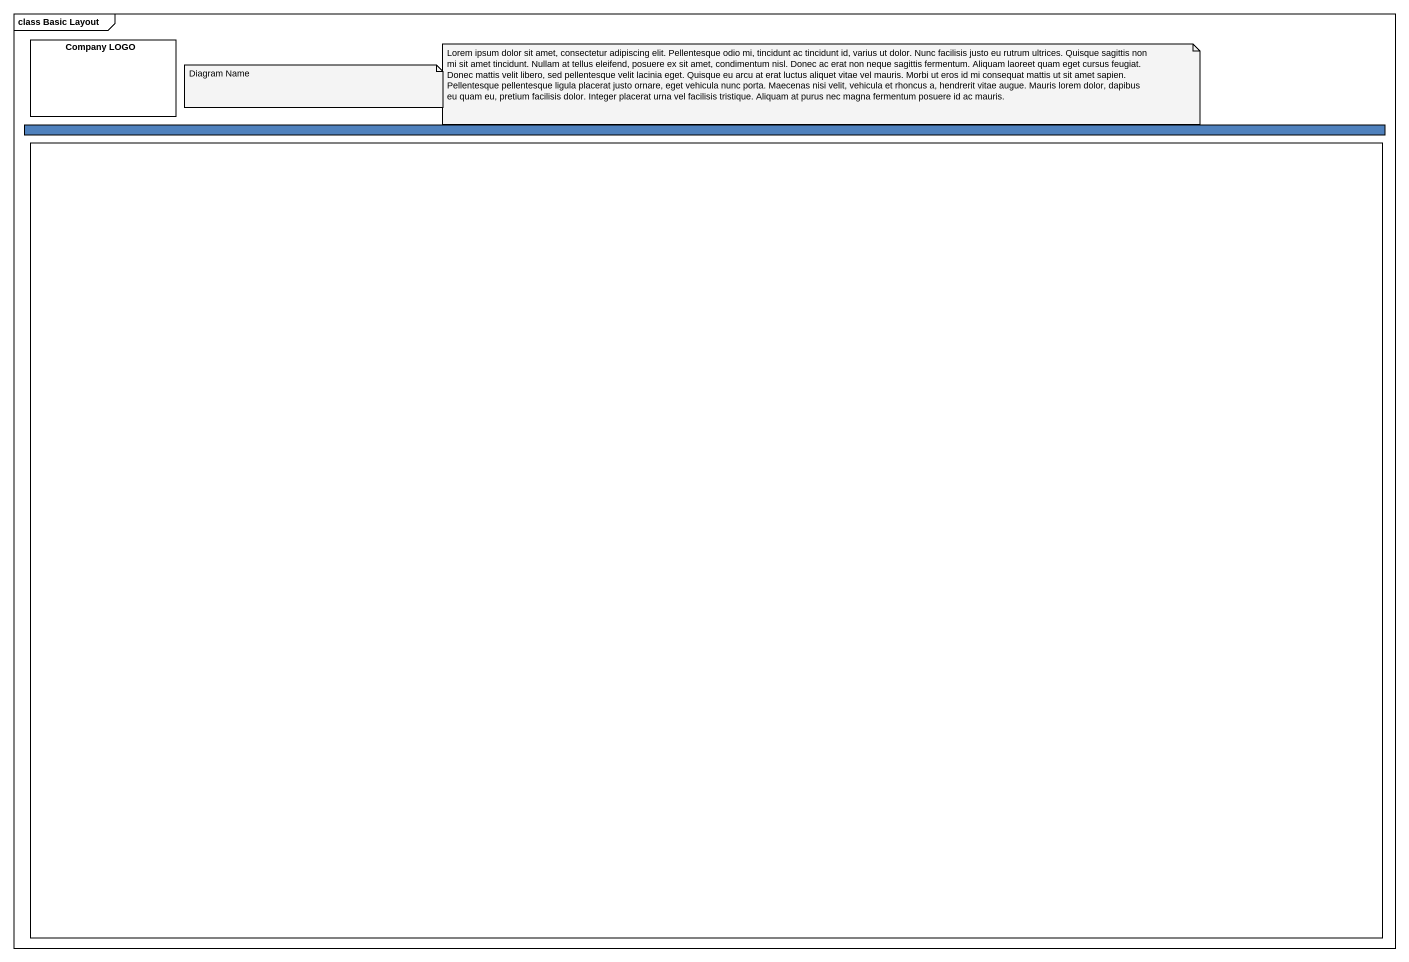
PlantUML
@startuml
mainframe class Basic Layout
rectangle "Company LOGO" as Company_LOGO
rectangle " " as rectangle1 #4F81BD
rectangle " " as rectangle2
note as N1
  Lorem ipsum dolor sit amet, consectetur adipiscing elit. Pellentesque odio mi, tincidunt ac tincidunt id, varius ut dolor. Nunc facilisis justo eu rutrum ultrices. Quisque sagittis non mi sit amet tincidunt. Nullam at tellus eleifend, posuere ex sit amet, condimentum nisl. Donec ac erat non neque sagittis fermentum. Aliquam laoreet quam eget cursus feugiat. Donec mattis velit libero, sed pellentesque velit lacinia eget. Quisque eu arcu at erat luctus aliquet vitae vel mauris. Morbi ut eros id mi consequat mattis ut sit amet sapien. Pellentesque pellentesque ligula placerat justo ornare, eget vehicula nunc porta. Maecenas nisi velit, vehicula et rhoncus a, hendrerit vitae augue. Mauris lorem dolor, dapibus eu quam eu, pretium facilisis dolor. Integer placerat urna vel facilisis tristique. Aliquam at purus nec magna fermentum posuere id ac mauris.
end note
note as N2
  Diagram Name
end note
@enduml
